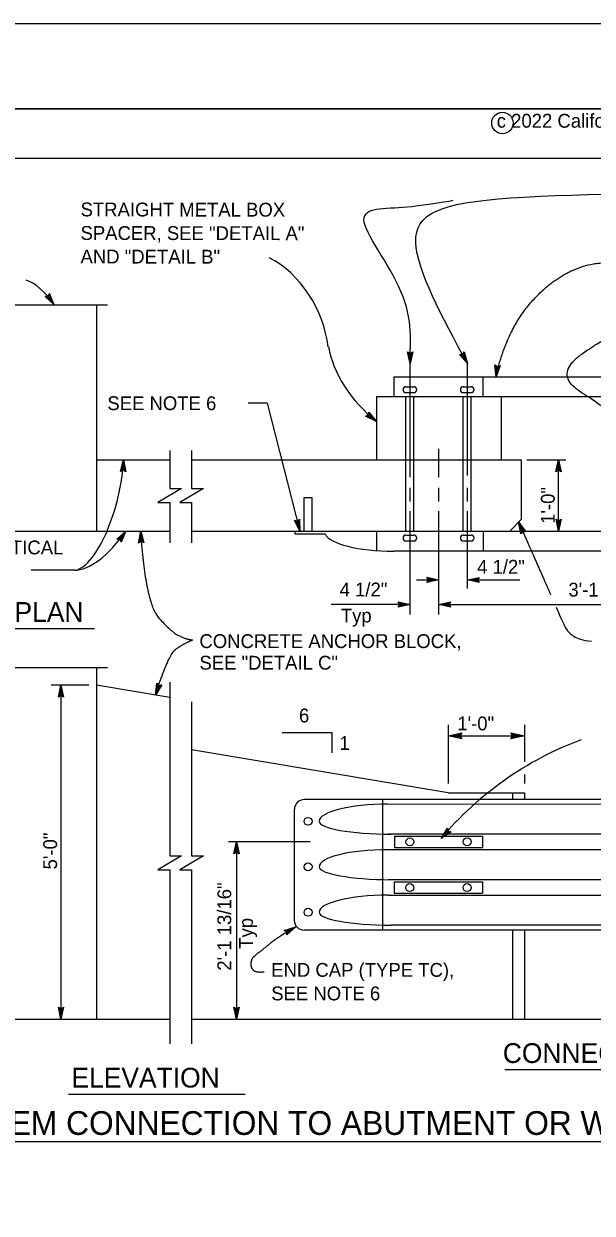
# Model space of a CAD drawing. Extents: x -894 to 866, y -472 to 714.
# Drawn here: x -397 to -110, y 112 to 714 of the extents above; entities that cross this region are included whole.
import ezdxf

# ---------------------------------------------------------------- set-up
doc = ezdxf.new("R2010")
doc.units = 0
for name, color, linetype in [('border_PLOTTING-ELEMENTS', 7, 'Continuous'), ('border_rw_22x34_Cut_Lines', 7, 'Continuous'), ('border_SHEET', 7, 'Continuous'), ('border_WITHIN-BORDER-anno', 7, 'Continuous'), ('tcd_RAILING', 7, 'Continuous'), ('tcd_RAILING-anno', 7, 'Continuous')]:
    doc.layers.add(name, color=color, linetype=linetype)

msp = doc.modelspace()

# ---------------------------------------------------------------- linework, layer by layer
at = {"layer": 'border_PLOTTING-ELEMENTS'}
for points in [[(-894.04, -472.44), (865.96, -472.44), (865.96, 713.56), (-894.04, 713.56)], [(-864.04, -429.44), (835.96, -429.44), (835.96, 670.56), (-864.04, 670.56)]]:
    msp.add_lwpolyline(points, close=True, dxfattribs=at)
at = {"layer": 'border_rw_22x34_Cut_Lines'}
msp.add_line((-864.04, 670.56), (835.96, 670.56), dxfattribs=at)
at = {"layer": 'border_SHEET'}
msp.add_line((-814.04, 645.56), (810.96, 645.56), dxfattribs=at)
at = {"layer": 'border_WITHIN-BORDER-anno'}
msp.add_circle((-154.93, 663.41), 5.42, dxfattribs=at)
at = {"layer": 'tcd_RAILING'}
for p, q in [((-449.03, 571.48), (-354.71, 571.48)), ((-360.36, 571.48), (-360.36, 457)), ((-209.83, 535), (84.06, 535)), ((-209.74, 525), (-209.74, 535)), ((-203.74, 530), (-199.74, 530)), ((-174.74, 530), (-170.74, 530)), ((-164.74, 525), (-164.74, 535)), ((-218.67, 525), (84.06, 525)), ((-218.67, 525), (-218.67, 493)), ((-203.74, 527), (-199.74, 527)), ((-203.74, 457), (-203.74, 525)), ((-199.74, 457), (-199.74, 525)), ((-174.74, 527), (-170.74, 527)), ((-174.74, 457), (-174.74, 525)), ((-170.74, 457), (-170.74, 525)), ((-155.54, 525), (-155.54, 493)), ((-323.28, 497.78), (-323.28, 478.54)), ((-312.22, 497.78), (-312.22, 478.54)), ((-360.36, 493), (-323.28, 493)), ((-312.22, 493), (-145.21, 493)), ((-145.21, 463), (-145.21, 493)), ((-323.28, 471.46), (-323.28, 451.13)), ((-312.22, 471.46), (-312.22, 451.13)), ((-255.26, 456.99), (-255.26, 473.99)), ((-255.26, 473.99), (-251.26, 473.99)), ((-251.26, 456.99), (-251.26, 473.99)), ((-145.21, 463), (-151.25, 456.96)), ((-521.03, 457), (-323.28, 457)), ((-312.22, 457), (-151.21, 457)), ((-260.03, 456.99), (-260.03, 455.57)), ((-260.03, 455.57), (-244.68, 455.57)), ((-218.67, 457), (-218.67, 447.22)), ((-203.74, 455), (-199.74, 455)), ((-203.74, 452), (-199.74, 452)), ((-174.74, 455), (-170.74, 455)), ((-174.74, 452), (-170.74, 452)), ((-164.74, 457), (-164.74, 447)), ((-151.21, 457), (84.06, 457)), ((-209.83, 447), (84.06, 447)), ((-448.62, 387.96), (-354.71, 387.96)), ((-360.36, 387.96), (-360.36, 210.18)), ((-323.28, 372.82), (-360.36, 379)), ((-323.28, 380.58), (-323.28, 292.8)), ((-312.22, 370.65), (-312.22, 292.8)), ((-182.44, 324.67), (-312.22, 346.3)), ((84.06, 321.17), (-255.2, 321.17)), ((-215.69, 321.17), (-215.69, 255.17)), ((84.12, 318.67), (-212.76, 318.84)), ((-182.44, 324.67), (-143.84, 324.67)), ((-149.88, 324.67), (-149.88, 321.17)), ((-143.84, 324.67), (-143.84, 321.17)), ((-260.26, 316.17), (-260.26, 260.18)), ((84.12, 303.67), (-212.72, 303.67)), ((-209.62, 302.69), (-165.03, 302.69)), ((-209.62, 302.69), (-209.62, 296.99)), ((-165.03, 302.69), (-165.03, 296.99)), ((84.12, 295.84), (-212.72, 295.84)), ((-209.62, 296.99), (-165.03, 296.99)), ((-323.28, 285.72), (-323.28, 197.74)), ((-312.22, 285.72), (-312.22, 197.74)), ((84.12, 280.67), (-212.72, 280.67)), ((-209.66, 279.53), (-165.08, 279.53)), ((-209.66, 279.53), (-209.66, 273.82)), ((-165.08, 279.53), (-165.08, 273.82)), ((84, 272.68), (-212.76, 272.68)), ((-209.66, 273.82), (-165.08, 273.82)), ((84, 255.18), (-255.26, 255.18)), ((84, 257.68), (-211.35, 257.68)), ((-149.88, 255.17), (-149.88, 210.17)), ((-143.84, 255.17), (-143.84, 210.17)), ((-143.84, 255.17), (-143.84, 210.17)), ((-623.61, 210.18), (-323.28, 210.18)), ((-312.22, 210.18), (84.06, 210.18))]:
    msp.add_line(p, q, dxfattribs=at)
for points in [[(-323.28, 478.54), (-317.3, 478.54), (-329.26, 471.46), (-323.28, 471.46)], [(-312.22, 478.54), (-306.24, 478.54), (-318.2, 471.46), (-312.22, 471.46)], [(-323.28, 292.8), (-317.3, 292.8), (-329.26, 285.72), (-323.28, 285.72)], [(-312.22, 292.8), (-306.24, 292.8), (-318.2, 285.72), (-312.22, 285.72)]]:
    msp.add_lwpolyline(points, dxfattribs=at)
for centre in [(-253.26, 310.2), (-201.79, 299.83), (-172.79, 299.85), (-253.26, 287.2), (-201.84, 276.67), (-172.83, 276.68), (-253.26, 264.2)]:
    msp.add_circle(centre, 2, dxfattribs=at)
for centre, radius, start, end in [((-203.74, 528.5), 1.5, 90, 270), ((-199.74, 528.5), 1.5, 270, 90), ((-174.74, 528.5), 1.5, 90, 270), ((-170.74, 528.5), 1.5, 270, 90), ((-203.74, 453.5), 1.5, 90, 270), ((-199.74, 453.5), 1.5, 270, 90), ((-174.74, 453.5), 1.5, 90, 270), ((-170.74, 453.5), 1.5, 270, 90), ((-255.2, 316.17), 5, 90, 180), ((-255.26, 260.18), 5, 180, 270)]:
    msp.add_arc(centre, radius, start, end, dxfattribs=at)
for centre, major_axis, ratio, start_param, end_param in [((-209.94, 456.79), (-35, 0), 0.285714, 0.1219, 1.570796), ((-212.76, 310.2), (-34.89, 0), 0.247772, 4.712389, 6.283185), ((-211.33, 310.04), (-36.33, 0.14), 0.175138, 0, 1.570796), ((-212.76, 287.2), (-34.89, 0), 0.247772, 4.712389, 6.283185), ((-211.33, 287.04), (-36.33, 0.14), 0.175138, 0, 1.570796), ((-212.76, 264.2), (-34.89, 0), 0.247772, 4.712389, 6.283185), ((-211.33, 264.04), (-36.33, 0.14), 0.175138, 0, 1.570796)]:
    msp.add_ellipse(centre, major_axis=major_axis, ratio=ratio, start_param=start_param, end_param=end_param, dxfattribs=at)
at = {"layer": 'tcd_RAILING-anno'}
for p, q in [((-384.68, 575.73), (-386.24, 575.62)), ((-386.24, 575.62), (-386.24, 575.62)), ((-386.24, 575.62), (-381.69, 571.48)), ((-385.82, 575.64), (-382.48, 572.61)), ((-385.39, 575.66), (-383.28, 573.74)), ((-385.01, 575.72), (-384.07, 574.87)), ((-384.05, 577.15), (-384.68, 575.73)), ((-384.07, 574.87), (-384.55, 576.01)), ((-383.28, 573.74), (-384.39, 576.41)), ((-382.49, 572.62), (-384.21, 576.75)), ((-381.69, 571.48), (-384.05, 577.15)), ((-384.05, 577.15), (-384.05, 577.15)), ((-381.69, 571.48), (-381.69, 571.48)), ((-201.68, 541.72), (-203.01, 547.72)), ((-203.01, 547.72), (-203.01, 547.72)), ((-203.01, 547.72), (-201.68, 546.92)), ((-201.68, 543.11), (-202.65, 547.48)), ((-201.68, 546.92), (-200.34, 547.72)), ((-200.34, 547.72), (-201.68, 541.72)), ((-200.7, 547.5), (-201.68, 543.1)), ((-200.34, 547.72), (-200.34, 547.72)), ((-175.17, 546.28), (-174.38, 547.63)), ((-174.38, 547.63), (-174.38, 547.63)), ((-174.38, 547.63), (-172.68, 541.72)), ((-201.68, 544.48), (-202.31, 547.31)), ((-201.68, 545.86), (-201.95, 547.07)), ((-201.06, 547.27), (-201.68, 544.48)), ((-201.4, 547.09), (-201.68, 545.86)), ((-201.68, 484.22), (-201.68, 541.72)), ((-201.68, 541.72), (-201.68, 541.72)), ((-172.68, 541.72), (-176.72, 546.35)), ((-176.72, 546.35), (-176.72, 546.35)), ((-176.72, 546.35), (-175.17, 546.28)), ((-173.35, 542.94), (-176.3, 546.31)), ((-174, 544.14), (-175.91, 546.32)), ((-174.67, 545.36), (-175.48, 546.29)), ((-175.01, 546.57), (-174.67, 545.36)), ((-174.79, 546.89), (-174, 544.14)), ((-174.59, 547.27), (-173.34, 542.93)), ((-172.68, 485.12), (-172.68, 541.72)), ((-172.68, 541.72), (-172.68, 541.72)), ((-158.73, 541.12), (-158.73, 541.12)), ((-158.16, 535), (-158.73, 541.12)), ((-158.73, 541.12), (-157.51, 540.16)), ((-158.41, 540.87), (-157.99, 536.38)), ((-156.08, 540.79), (-158.16, 535)), ((-157.81, 537.74), (-158.08, 540.61)), ((-157.99, 536.37), (-156.46, 540.62)), ((-156.84, 540.46), (-157.81, 537.74)), ((-157.76, 540.35), (-157.64, 539.11)), ((-157.64, 539.11), (-157.22, 540.29)), ((-157.51, 540.16), (-156.08, 540.79)), ((-156.08, 540.79), (-156.08, 540.79)), ((-158.16, 535), (-158.16, 535)), ((-273.96, 521.66), (-283.54, 521.66)), ((-273.96, 521.66), (-257.46, 457)), ((-224.19, 515.13), (-222.74, 515.67)), ((-218.67, 512.43), (-224.19, 515.13)), ((-224.19, 515.13), (-224.19, 515.13)), ((-219.76, 513.29), (-223.78, 515.26)), ((-220.83, 514.15), (-223.43, 515.42)), ((-221.91, 515.01), (-223.02, 515.56)), ((-222.74, 515.67), (-222.53, 517.21)), ((-222.7, 515.99), (-221.91, 515.01)), ((-222.62, 516.37), (-220.83, 514.15)), ((-222.58, 516.8), (-219.75, 513.29)), ((-222.53, 517.21), (-222.53, 517.21)), ((-222.53, 517.21), (-218.67, 512.43)), ((-218.67, 512.43), (-218.67, 512.43)), ((-187.18, 484.28), (-187.18, 498.66)), ((-348.23, 487.05), (-346.69, 493)), ((-346.86, 487.81), (-348.23, 487.05)), ((-347.87, 487.26), (-346.74, 491.62)), ((-347.5, 487.48), (-346.78, 490.24)), ((-347.15, 487.64), (-346.83, 488.86)), ((-345.56, 486.96), (-346.86, 487.81)), ((-346.83, 488.86), (-346.61, 487.64)), ((-346.78, 490.24), (-346.25, 487.4)), ((-346.73, 491.61), (-345.91, 487.21)), ((-346.69, 493), (-346.69, 493)), ((-346.69, 493), (-345.56, 486.96)), ((-142.62, 493), (-122.88, 493)), ((-127.84, 487), (-126.5, 493)), ((-126.5, 487.8), (-127.84, 487)), ((-127.48, 487.22), (-126.5, 491.62)), ((-127.12, 487.45), (-126.5, 490.24)), ((-126.78, 487.63), (-126.5, 488.86)), ((-126.5, 457), (-126.5, 493)), ((-126.5, 493), (-126.5, 493)), ((-126.5, 493), (-125.17, 487)), ((-126.5, 491.61), (-125.53, 487.24)), ((-126.5, 490.24), (-125.87, 487.42)), ((-126.5, 488.86), (-126.23, 487.65)), ((-125.17, 487), (-126.5, 487.8)), ((-348.23, 487.05), (-348.23, 487.05)), ((-345.56, 486.96), (-345.56, 486.96)), ((-127.84, 487), (-127.84, 487)), ((-125.17, 487), (-125.17, 487)), ((-201.68, 471.95), (-201.68, 478.87)), ((-187.18, 471.95), (-187.18, 478.87)), ((-172.68, 471.95), (-172.68, 478.87)), ((-201.68, 414.84), (-201.68, 467.14)), ((-187.18, 414.84), (-187.18, 467.14)), ((-172.68, 427.91), (-172.68, 467.14)), ((-145.57, 455.56), (-146.74, 461.6)), ((-146.74, 461.6), (-146.74, 461.6)), ((-146.74, 461.6), (-143.12, 456.63)), ((-145.33, 455.9), (-146.19, 460.33)), ((-146.18, 460.32), (-143.54, 456.7)), ((-145.09, 456.26), (-145.64, 459.06)), ((-145.64, 459.06), (-143.93, 456.72)), ((-144.84, 456.56), (-145.08, 457.8)), ((-145.08, 457.8), (-144.36, 456.79)), ((-126.5, 457), (-127.83, 463)), ((-127.83, 463), (-127.83, 463)), ((-127.83, 463), (-126.5, 462.2)), ((-126.5, 458.39), (-127.47, 462.77)), ((-126.5, 459.77), (-127.12, 462.59)), ((-126.5, 461.15), (-126.76, 462.36)), ((-126.5, 462.2), (-125.16, 463)), ((-125.16, 463), (-126.5, 457)), ((-125.51, 462.79), (-126.5, 458.38)), ((-125.87, 462.55), (-126.5, 459.77)), ((-126.22, 462.38), (-126.5, 461.15)), ((-125.16, 463), (-125.16, 463)), ((-350.09, 452.83), (-345.57, 457)), ((-348.53, 452.73), (-350.09, 452.83)), ((-350.09, 452.83), (-350.09, 452.83)), ((-349.67, 452.81), (-346.36, 455.87)), ((-349.24, 452.8), (-347.15, 454.73)), ((-348.86, 452.74), (-347.93, 453.6)), ((-347.89, 451.31), (-348.53, 452.73)), ((-347.93, 453.6), (-348.4, 452.45)), ((-347.15, 454.73), (-348.24, 452.05)), ((-346.36, 455.86), (-348.05, 451.71)), ((-345.57, 457), (-347.89, 451.31)), ((-347.89, 451.31), (-347.89, 451.31)), ((-345.57, 457), (-345.57, 457)), ((-339.11, 450.96), (-337.99, 457)), ((-337.8, 451.81), (-339.11, 450.96)), ((-338.76, 451.19), (-337.94, 455.62)), ((-338.41, 451.43), (-337.89, 454.24)), ((-338.07, 451.62), (-337.84, 452.86)), ((-337.99, 457), (-337.99, 457)), ((-337.99, 457), (-336.44, 451.06)), ((-337.94, 455.61), (-336.81, 451.28)), ((-337.89, 454.24), (-337.16, 451.44)), ((-337.84, 452.86), (-337.53, 451.66)), ((-336.44, 451.06), (-337.8, 451.81)), ((-144.66, 456.83), (-145.57, 455.56)), ((-145.57, 455.56), (-145.57, 455.56)), ((-143.12, 456.63), (-144.66, 456.83)), ((-143.12, 456.63), (-143.12, 456.63)), ((-126.5, 457), (-126.5, 457)), ((-339.11, 450.96), (-339.11, 450.96)), ((-336.44, 451.06), (-336.44, 451.06)), ((-371.54, 437.19), (-393.41, 437.19)), ((-193.18, 433.61), (-193.18, 433.61)), ((-192.38, 432.27), (-193.18, 433.61)), ((-193.18, 433.61), (-187.18, 432.27)), ((-188.56, 432.27), (-192.97, 433.26)), ((-172.68, 432.27), (-166.68, 433.6)), ((-166.9, 433.25), (-171.29, 432.27)), ((-166.68, 433.6), (-167.48, 432.27)), ((-166.68, 433.6), (-166.68, 433.6)), ((-198.43, 432.27), (-187.18, 432.27)), ((-187.18, 432.27), (-193.18, 430.94)), ((-193.18, 430.94), (-192.38, 432.27)), ((-193.18, 430.94), (-193.18, 430.94)), ((-192.97, 431.29), (-188.57, 432.27)), ((-192.76, 432.9), (-189.94, 432.27)), ((-189.94, 432.27), (-192.75, 431.65)), ((-191.33, 432.27), (-192.55, 432.55)), ((-192.54, 432), (-191.33, 432.27)), ((-187.18, 432.27), (-187.18, 432.27)), ((-172.68, 432.27), (-172.68, 432.27)), ((-166.68, 430.93), (-172.68, 432.27)), ((-172.68, 432.27), (-146.08, 432.27)), ((-171.31, 432.27), (-166.89, 431.28)), ((-169.92, 432.27), (-167.11, 432.89)), ((-167.11, 431.64), (-169.92, 432.27)), ((-167.32, 432.54), (-168.54, 432.27)), ((-168.54, 432.27), (-167.32, 431.99)), ((-167.48, 432.27), (-166.68, 430.93)), ((-166.68, 430.93), (-166.68, 430.93)), ((-206.88, 419.89), (-207.68, 421.23)), ((-207.68, 421.23), (-207.68, 421.23)), ((-207.68, 421.23), (-201.68, 419.89)), ((-187.18, 419.89), (-181.18, 421.22)), ((-181.18, 421.22), (-181.98, 419.89)), ((-181.18, 421.22), (-181.18, 421.22)), ((-201.68, 419.89), (-241.68, 419.89)), ((-201.68, 419.89), (-207.68, 418.56)), ((-207.68, 418.56), (-206.88, 419.89)), ((-207.68, 418.56), (-207.68, 418.56)), ((-207.46, 420.87), (-203.06, 419.89)), ((-203.07, 419.89), (-207.45, 418.92)), ((-204.44, 419.89), (-207.27, 419.27)), ((-207.23, 420.51), (-204.44, 419.89)), ((-207.05, 420.17), (-205.83, 419.89)), ((-205.83, 419.89), (-207.03, 419.62)), ((-201.68, 419.89), (-201.68, 419.89)), ((-181.18, 418.55), (-187.18, 419.89)), ((-187.18, 419.89), (-187.18, 419.89)), ((-187.18, 419.89), (-73.21, 419.89)), ((-181.4, 418.91), (-185.8, 419.89)), ((-185.79, 419.89), (-181.42, 420.86)), ((-184.42, 419.89), (-181.59, 420.51)), ((-181.63, 419.27), (-184.42, 419.89)), ((-183.04, 419.89), (-181.83, 420.15)), ((-181.81, 419.61), (-183.04, 419.89)), ((-181.98, 419.89), (-181.18, 418.55)), ((-181.18, 418.55), (-181.18, 418.55)), ((-402.59, 407.74), (-361.35, 407.74)), ((-364.2, 379), (-383.36, 379)), ((-379.65, 373), (-378.31, 379)), ((-378.31, 379), (-378.31, 210.18)), ((-378.31, 379), (-378.31, 379)), ((-378.31, 379), (-376.98, 373)), ((-330.55, 374.03), (-329.86, 380.14)), ((-327.34, 379.27), (-330.55, 374.03)), ((-330.1, 375.35), (-329.6, 379.8)), ((-327.74, 379.18), (-330.1, 375.34)), ((-329.86, 380.14), (-329.86, 380.14)), ((-329.86, 380.14), (-328.86, 378.95)), ((-329.65, 376.64), (-329.33, 379.52)), ((-328.16, 379.08), (-329.65, 376.64)), ((-329.2, 377.95), (-329.06, 379.18)), ((-328.54, 379.03), (-329.2, 377.95)), ((-328.86, 378.95), (-327.34, 379.27)), ((-327.34, 379.27), (-327.34, 379.27)), ((-378.31, 373.8), (-379.65, 373)), ((-379.65, 373), (-379.65, 373)), ((-379.3, 373.22), (-378.31, 377.62)), ((-378.94, 373.45), (-378.32, 376.24)), ((-378.59, 373.63), (-378.32, 374.86)), ((-378.32, 376.24), (-377.69, 373.41)), ((-378.32, 374.86), (-378.05, 373.65)), ((-378.31, 377.61), (-377.34, 373.23)), ((-376.98, 373), (-378.31, 373.8)), ((-376.98, 373), (-376.98, 373)), ((-330.55, 374.03), (-330.55, 374.03)), ((-241.09, 355.01), (-266.36, 355.01)), ((-241.09, 344.9), (-241.09, 355.01)), ((-182.44, 358.96), (-182.44, 329.38)), ((-182.44, 353.42), (-175.52, 354.95)), ((-175.52, 354.95), (-176.44, 353.42)), ((-175.52, 354.95), (-175.52, 354.95)), ((-149.83, 353.42), (-150.76, 354.96)), ((-150.76, 354.96), (-150.76, 354.96)), ((-150.76, 354.96), (-143.84, 353.42)), ((-143.84, 358.96), (-143.84, 340.22)), ((-182.44, 353.42), (-182.44, 353.42)), ((-175.52, 351.87), (-182.44, 353.42)), ((-182.44, 353.42), (-182.44, 353.42)), ((-182.44, 353.42), (-143.84, 353.42)), ((-175.77, 352.28), (-180.84, 353.42)), ((-180.83, 353.42), (-175.79, 354.54)), ((-179.25, 353.41), (-175.99, 354.14)), ((-176.04, 352.7), (-179.25, 353.41)), ((-177.66, 353.41), (-176.26, 353.72)), ((-176.24, 353.1), (-177.66, 353.41)), ((-176.44, 353.42), (-175.52, 351.87)), ((-175.52, 351.87), (-175.52, 351.87)), ((-143.84, 353.42), (-150.76, 351.88)), ((-150.76, 351.88), (-149.83, 353.42)), ((-150.76, 351.88), (-150.76, 351.88)), ((-150.51, 354.55), (-145.43, 353.42)), ((-145.44, 353.41), (-150.49, 352.3)), ((-147.02, 353.42), (-150.28, 352.7)), ((-150.24, 354.14), (-147.02, 353.42)), ((-150.03, 353.74), (-148.62, 353.42)), ((-148.62, 353.42), (-150.01, 353.11)), ((-143.84, 353.42), (-143.84, 353.42)), ((-143.84, 333.93), (-143.84, 329.38)), ((-186.01, 301.53), (-182.74, 306.73)), ((-180.84, 304.86), (-186.01, 301.53)), ((-186.01, 301.53), (-186.01, 301.53)), ((-181.25, 304.95), (-185.04, 302.51)), ((-185.03, 302.52), (-182.65, 306.31)), ((-184.07, 303.49), (-182.53, 305.94)), ((-181.67, 305.04), (-184.07, 303.49)), ((-183.1, 304.48), (-182.44, 305.52)), ((-182.04, 305.16), (-183.1, 304.48)), ((-182.74, 306.73), (-182.74, 306.73)), ((-182.74, 306.73), (-182.36, 305.23)), ((-182.36, 305.23), (-180.84, 304.86)), ((-180.84, 304.86), (-180.84, 304.86)), ((-252.25, 299.83), (-293.61, 299.83)), ((-290.87, 293.83), (-289.53, 299.83)), ((-290.51, 294.05), (-289.53, 298.45)), ((-290.15, 294.28), (-289.53, 297.07)), ((-289.81, 294.46), (-289.53, 295.69)), ((-289.53, 299.83), (-289.53, 210.18)), ((-289.53, 299.83), (-289.53, 299.83)), ((-289.53, 299.83), (-288.2, 293.83)), ((-289.53, 297.07), (-288.9, 294.25)), ((-289.53, 295.69), (-289.26, 294.48)), ((-289.52, 298.44), (-288.56, 294.07)), ((-289.53, 294.63), (-290.87, 293.83)), ((-290.87, 293.83), (-290.87, 293.83)), ((-288.2, 293.83), (-289.53, 294.63)), ((-288.2, 293.83), (-288.2, 293.83)), ((-265.35, 255.04), (-259.47, 256.84)), ((-263.99, 254.27), (-265.35, 255.04)), ((-265.35, 255.04), (-265.35, 255.04)), ((-264.99, 254.84), (-260.67, 256.16)), ((-264.61, 254.64), (-261.88, 255.48)), ((-264.28, 254.43), (-263.08, 254.8)), ((-259.47, 256.84), (-264.03, 252.72)), ((-264.03, 252.72), (-263.99, 254.27)), ((-264.03, 252.72), (-264.03, 252.72)), ((-261.88, 255.48), (-264.02, 253.54)), ((-260.68, 256.15), (-264, 253.15)), ((-263.08, 254.8), (-264, 253.97)), ((-259.47, 256.84), (-259.47, 256.84)), ((-378.31, 210.18), (-379.64, 216.18)), ((-379.64, 216.18), (-379.64, 216.18)), ((-379.64, 216.18), (-378.31, 215.38)), ((-378.32, 211.57), (-379.29, 215.94)), ((-378.31, 212.94), (-378.94, 215.76)), ((-378.31, 214.32), (-378.58, 215.53)), ((-378.31, 215.38), (-376.97, 216.18)), ((-376.97, 216.18), (-378.31, 210.18)), ((-377.33, 215.96), (-378.31, 211.56)), ((-377.69, 215.73), (-378.31, 212.94)), ((-378.04, 215.55), (-378.31, 214.32)), ((-376.97, 216.18), (-376.97, 216.18)), ((-289.53, 210.18), (-290.86, 216.18)), ((-290.86, 216.18), (-290.86, 216.18)), ((-290.86, 216.18), (-289.53, 215.38)), ((-289.53, 211.57), (-290.5, 215.94)), ((-289.53, 212.94), (-290.15, 215.76)), ((-289.52, 214.32), (-289.79, 215.53)), ((-289.53, 215.38), (-288.19, 216.18)), ((-288.19, 216.18), (-289.53, 210.18)), ((-288.54, 215.96), (-289.53, 211.56)), ((-288.9, 215.73), (-289.53, 212.94)), ((-289.25, 215.55), (-289.52, 214.32)), ((-288.19, 216.18), (-288.19, 216.18)), ((-378.31, 210.18), (-378.31, 210.18)), ((-289.53, 210.18), (-289.53, 210.18)), ((-153.72, 184.62), (37.85, 184.62)), ((-374.56, 172.21), (-285.07, 172.21)), ((-626.96, 148.27), (22.28, 148.27))]:
    msp.add_line(p, q, dxfattribs=at)
msp.add_lwpolyline([(-257.64, 463.05), (-257.46, 457), (-260.19, 462.4), (-259.8, 462.29), (-257.8, 458.33), (-257.93, 462.76), (-258.21, 462.48), (-258.13, 459.64), (-259.41, 462.17), (-259.02, 462.05), (-258.46, 460.96), (-258.5, 462.19), (-258.72, 461.96), (-260.19, 462.4), (-258.72, 461.96)], close=True, dxfattribs=at)
msp.add_arc((-55.77, 191.84), 170.27, 110.37437, 139.89594, dxfattribs=at)
for centre, major_axis, ratio, start_param, end_param in [((-276.58, 557.07), (20.25, -39.11), 0.689571, 1.059585, 2.38813), ((-387.28, 551.74), (13.44, -31.93), 0.416868, 2.051608, 2.827343), ((-205.09, 538.21), (32.54, -32.83), 0.612344, 3.850558, 4.902854), ((-362.92, 474.9), (-9.98, -37.56), 0.342046, 0.101763, 2.162015), ((-356.15, 482.35), (-19.71, -44.3), 0.446989, 0.199731, 1.171248)]:
    msp.add_ellipse(centre, major_axis=major_axis, ratio=ratio, start_param=start_param, end_param=end_param, dxfattribs=at)
for points, degree in [([(-172.68, 541.72), (-185.42, 565.33), (-211.28, 612.13), (-174.95, 628.35), (-53.45, 627.79), (-51.36, 627.79)], 3), ([(-201.68, 541.72), (-201.84, 549.53), (-197.87, 573.57), (-235.85, 621.4), (-207.65, 619.14), (-179.46, 624.35), (-179.89, 624.35)], 3), ([(-158.28, 535), (-152.71, 559.17), (-126.56, 588.07), (-95.23, 595.38), (-26.24, 591.45)], 2), ([(-89, 508.17), (-92.86, 511.78), (-103.52, 519.47), (-129.05, 536.48), (-99.45, 557.38), (-79.85, 565.32)], 2), ([(-146.74, 461.6), (-139.06, 444.15), (-134.01, 432.63), (-130.64, 424.95)], 2), ([(-338.08, 456.74), (-335.49, 420.91), (-322.96, 406.18), (-314.21, 402), (-311.62, 402)], 2), ([(-127.81, 418.49), (-124.3, 410.5), (-122.88, 407.47), (-119.51, 403.65), (-114.44, 401.78), (-109.91, 401.24)], 3), ([(-330.55, 374.03), (-323.8, 394.82), (-316.23, 400.08), (-311.62, 402)], 2), ([(-259.48, 256.88), (-269.77, 250.69), (-273.58, 247.48), (-277.86, 244.08), (-281.37, 241.47), (-282.44, 238.55), (-281.9, 235.52), (-279.29, 233.73), (-275.42, 234.09)], 2)]:
    msp.add_open_spline(points, degree=degree, dxfattribs=at)

# ---------------------------------------------------------------- texts
at = {"layer": 'border_WITHIN-BORDER-anno'}
msp.add_text('c 2022 California Department of Transportation', height=7, dxfattribs=at).set_placement((-157.82, 661.01))
at = {"layer": 'tcd_RAILING-anno'}
for s, rotation, p in [('STRAIGHT METAL BOX', 359.92428, (-368.4, 616.16)), ('SPACER, SEE "DETAIL A"', 359.92428, (-368.42, 604.26)), ('AND "DETAIL B"', 359.92428, (-368.43, 592.36)), ('1\'-0"', 90, (-128.47, 460.63)), ('VERTICAL', 359.92428, (-422.88, 445.26)), ('5\'-0"', 90, (-380.28, 285.86)), ('2\'-1 13/16"', 90, (-292.16, 234.65)), ('Typ', 90, (-281.22, 245.75))]:
    msp.add_text(s, height=7, rotation=rotation, dxfattribs=at).set_placement(p)
for s, height, p in [('SEE NOTE 6', 7, (-354.84, 518.16)), ('4 1/2"', 7, (-167.74, 435.42)), ('4 1/2"', 7, (-237.31, 423.94)), ('3\'-1 1/2"', 7, (-121.57, 423.89)), ('PLAN', 10, (-401.83, 411.08)), ('Typ', 7, (-236.71, 410.76)), ('CONCRETE ANCHOR BLOCK,', 7, (-308.26, 397.84)), ('SEE "DETAIL C"', 7, (-308.26, 386.91)), ('6', 7, (-257.89, 360.22)), ('1\'-0"', 7, (-177.78, 356.22)), ('1', 7, (-237.39, 346.29)), ('END CAP (TYPE TC),', 7, (-271.93, 231.55)), ('SEE NOTE 6', 7, (-271.93, 219.65)), ('CONNECTION DETAIL DD', 10, (-154.75, 187.97)), ('ELEVATION', 10, (-373.04, 175.55)), ('MIDWEST GUARDRAIL SYSTEM CONNECTION TO ABUTMENT OR WALL', 12, (-624.47, 151.61))]:
    msp.add_text(s, height=height, dxfattribs=at).set_placement(p)

doc.saveas('drawing.dxf')
